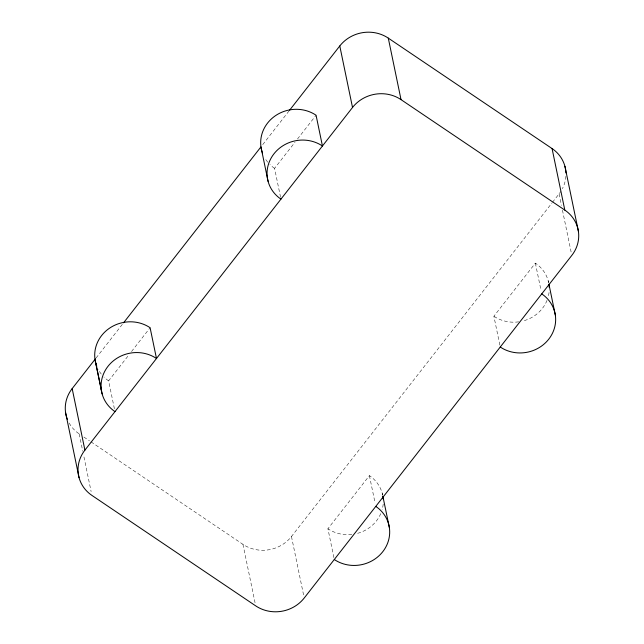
<?xml version="1.0" encoding="UTF-8"?>
<svg xmlns="http://www.w3.org/2000/svg" width="644" height="644" viewBox="0 0 644 644"><rect width="100%" height="100%" fill="white"/><g stroke="black" fill="none" stroke-linecap="round" stroke-linejoin="round"><path stroke-width="0.48" stroke-dasharray="3.22 2.42" d="M96.061 358.016L122.344 324.359M262.728 144.618L289.011 110.969M114.391 408.731L108.619 380.854L129.058 354.691M131.529 351.519L150.108 327.732M280.551 197.193L274.586 168.358L295.016 142.187M297.496 139.015L316.075 115.236M90.989 441.856L242.957 544.349A34.752 32.393 -11.7 0 0 291.466 536.508L551.916 203.029M552.512 202.264L559.081 193.852A34.752 32.393 -11.7 0 0 560.835 191.389M333.89 557.591L327.917 528.748L369.406 475.626A34.752 32.393 -11.7 0 1 382.657 494.995M499.849 345.095L493.884 316.252L535.373 263.13A34.752 32.393 -11.7 0 1 548.624 282.499M69.141 423.044A34.752 32.393 -11.7 0 0 79.18 433.887L80.758 434.95M83.905 437.075L89.419 440.794M559.081 193.852L561.471 205.388M562.462 210.194L571.421 253.454M548.229 280.873L548.624 282.797M535.373 263.13L540.944 290.05M382.262 493.368L382.665 495.292M369.406 475.626L374.985 502.545M291.466 536.508L303.807 596.103M242.957 544.349L255.306 603.943M79.18 433.887L82.762 451.194M83.962 456.958L91.126 491.565M565.907 176.271A34.752 32.393 -11.7 0 1 562.389 188.708M274.586 168.358A34.752 32.393 -11.7 0 1 269.876 164.51M267.743 162.183A34.752 32.393 -11.7 0 1 264.95 158.215M108.619 380.854A34.752 32.393 -11.7 0 1 103.917 377.006M101.277 374.051A34.752 32.393 -11.7 0 1 98.186 369.286M549.058 292.481A34.752 32.393 -11.7 0 1 548.068 297.319M547.022 300.386A34.752 32.393 -11.7 0 1 523.097 320.97M518.694 321.847A34.752 32.393 -11.7 0 1 493.884 316.252M383.18 504.147A34.752 32.393 -11.7 0 1 382.109 509.823M380.757 513.614A34.752 32.393 -11.7 0 1 357.138 533.465M351.841 534.456A34.752 32.393 -11.7 0 1 327.917 528.748"/><path stroke-width="0.97" d="M67.37 419.316A34.752 32.393 -11.7 0 1 72.168 388.606L95.465 358.78M123.543 322.829L260.933 146.913M289.607 110.205L339.782 45.957A34.752 32.393 -11.7 0 1 388.292 38.117L552.069 148.571A34.752 32.393 -11.7 0 1 565.947 172.922M84.911 450.132L352.526 107.476A34.752 32.393 -11.7 0 1 401.027 99.635L564.812 210.097A34.752 32.393 -11.7 0 1 571.824 255.378L304.209 598.026A34.752 32.393 -11.7 0 1 255.7 605.867L91.923 495.413A34.752 32.393 -11.7 0 1 84.911 450.132L72.168 388.606M564.925 166.313L578.36 231.116M552.069 148.571L564.812 210.097M555.297 314.908L548.921 284.149A34.752 32.393 -11.7 0 1 549.251 287.482M388.292 38.117L401.027 99.635M339.782 45.957L352.526 107.476M382.858 496.25L389.33 527.404M261.029 147.339L268.097 181.375M95.763 363.111L102.13 393.878M95.062 359.835L101.438 390.594M65.632 412.868L79.067 477.671M541.741 293.889A34.752 32.393 -11.7 0 1 548.752 339.179A34.752 32.393 -11.7 0 1 500.251 347.019M114.986 411.613A34.752 32.393 -11.7 0 1 107.975 366.331A34.752 32.393 -11.7 0 1 156.484 358.491L150.108 327.732A34.752 32.393 -11.7 0 0 108.683 328.77A34.752 32.393 -11.7 0 0 96.809 366.283M280.953 199.117A34.752 32.393 -11.7 0 1 273.942 153.835A34.752 32.393 -11.7 0 1 322.443 145.995L316.075 115.236A34.752 32.393 -11.7 0 0 275.004 116.017A34.752 32.393 -11.7 0 0 262.478 152.998M375.774 506.393A34.752 32.393 -11.7 0 1 382.794 551.675A34.752 32.393 -11.7 0 1 334.284 559.515M382.963 496.645A34.752 32.393 -11.7 0 1 383.244 499.148"/></g></svg>
